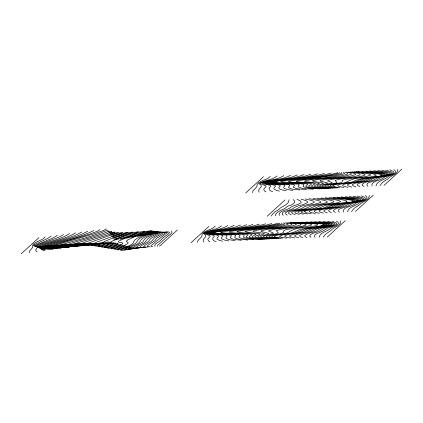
<?xml version="1.0" encoding="UTF-8"?>
<svg xmlns="http://www.w3.org/2000/svg" width="423" height="423" viewBox="0 0 423 423"><rect width="100%" height="100%" fill="white"/><g stroke="black" fill="none" stroke-linecap="round" stroke-linejoin="round"><path stroke-width="0.63" d="M275.199 215.788C276.425 210.405 283.701 210.337 287.159 206.609A8.592 2.739 -13.7 0 1 288.724 205.848C291.463 205.144 297.887 202.379 293.033 199.545M347.457 211.823C348.711 206.461 355.923 206.334 359.418 202.638A8.592 2.739 -13.7 0 1 360.983 201.877C363.722 201.179 370.146 198.413 365.292 195.579M375.989 185.834C377.242 180.473 384.454 180.351 387.949 176.655A8.592 2.739 -13.7 0 1 389.514 175.894C392.253 175.191 398.678 172.425 393.824 169.591M29.145 252.764L29.853 250.643L32.656 247.455A6.118 1.951 -13.7 0 0 32.846 246.842C30.477 242.411 43.516 240.65 45.087 236.811M197.382 242.395C197.488 238.932 202.813 237.943 202.051 234.469C204.32 229.863 211.891 230.286 215.212 226.152M252.415 192.618C252.515 189.155 257.84 188.166 257.078 184.692C259.352 180.087 266.924 180.51 270.244 176.375M323.241 237.15L325.551 234.189L329.787 231.281A17.782 5.673 -13.7 0 0 330.908 230.514C333.705 226.855 341.081 226.294 340.774 220.933M271.185 216.005L273.591 213.007A20.352 6.493 -13.7 0 1 275.035 211.891L277.811 210.136A17.332 5.531 -13.7 0 0 278.931 209.385C281.85 205.731 289.062 205.197 289.015 199.767M351.471 211.6L353.882 208.597A20.352 6.493 -13.7 0 1 355.32 207.482L358.101 205.726A17.332 5.531 -13.7 0 0 359.217 204.975C362.141 201.322 369.348 200.793 369.305 195.357M380.002 185.612L382.413 182.614A20.352 6.493 -13.7 0 1 383.851 181.493L386.633 179.743A17.332 5.531 -13.7 0 0 387.748 178.992C390.672 175.334 397.879 174.805 397.837 169.374M279.852 223.138L279.487 223.725C260.441 229.176 240.079 228.235 220.764 232.259L220.901 232.481C229.858 234.131 239.397 232.555 248.169 234.77L246.503 236.32L246.265 237.017C251.077 239.481 257.068 238.593 262.318 239.355M339.627 172.568L339.209 173.187C320.142 178.744 299.733 177.819 280.349 181.742L282.569 182.318L301.604 183.265L307.431 183.973L307.685 184.486L306.083 185.739L305.845 186.432C310.619 188.896 316.578 188.034 321.797 188.811M106.11 228.843L103.947 230.318L93.61 233.982L48.645 247.143L42.041 249.554C56.106 248.692 70.038 243.426 84.029 243.542L84.774 244.515L88.238 244.721L109.065 241.898M100.002 229.641L97.925 231.085L88.381 234.548L47.196 246.794L41.094 249.078C53.71 248.534 66.321 243.579 78.826 244.013L79.08 244.785C86.181 246.435 93.88 243.447 101.071 242.987M93.901 230.435C77.245 239.011 57.877 241.633 40.344 248.354L40.143 248.602C51.299 248.201 62.292 244.156 73.438 244.272L73.745 245.271C82.125 247.418 91.215 242.95 99.823 243.77L99.749 244.372L98.099 246.022L98.236 246.641C104.973 247.191 111.683 244.938 118.324 244.045M87.799 231.233C72.814 239.444 54.858 241.448 39.196 248.127C48.92 248.047 58.596 244.298 68.293 244.732L68.568 246.017L70.726 246.498L85.086 245.155M81.697 232.031C68.399 239.709 52.214 241.448 38.244 247.656C46.53 247.899 54.921 244.431 63.143 245.197L63.164 246.519L64.888 247.09L77.097 246.244M75.595 232.824C63.979 239.957 49.57 241.454 37.298 247.18C44.092 247.614 50.993 244.901 57.824 245.467L57.766 247.021L59.046 247.682L69.102 247.328M69.494 233.623C59.548 240.174 46.927 241.475 36.346 246.704L38.847 246.863L51.95 245.678L52.753 245.916L52.362 247.518L53.208 248.275L61.113 248.417M63.392 234.421L61.806 235.685L57.02 237.948L38.509 244.706L35.4 246.228L37.192 246.546L47.159 246.064L47.688 246.36L46.958 248.021L47.371 248.867L49.808 249.417L53.118 249.501M57.29 235.214L55.783 236.452L51.796 238.519L34.697 245.504L34.638 246.075L37.573 246.842L35.696 250.051L36.108 251.061L37.134 251.674M51.188 236.013L47.741 238.461L34.813 244.399L33.406 245.483L35.527 246.218L42.363 246.456L42.617 246.805L41.554 248.523L41.533 249.459L42.956 250.236L45.129 250.59M21.15 253.848L38.979 237.604M159.513 246.255L177.343 230.012M191.09 242.686L208.925 226.448M245.657 192.988L263.487 176.745M267.172 216.227L285.002 199.989M327.312 237.039L345.147 220.801M355.489 211.378L373.319 195.14M384.021 185.396L401.85 169.152M277.002 176.005C271.889 180.399 263.947 179.849 258.844 183.672C265.522 187.066 256.46 187.939 259.172 192.248M221.504 225.861C216.396 230.249 208.449 229.705 203.347 233.528C210.025 236.922 200.962 237.789 203.675 242.099M283.759 175.635C276.838 180.193 267.939 179.838 260.515 183.08L260.478 183.534L261.076 183.947L266.12 185.972L265.93 186.755L264.327 188.367A10.443 3.331 -13.7 0 0 263.788 189.541L264.454 190.879L265.93 191.878M227.796 225.565C220.875 230.128 211.976 229.768 204.552 233.01L204.515 233.464L205.113 233.882L210.157 235.907L209.967 236.684L208.365 238.297A10.443 3.331 -13.7 0 0 207.825 239.471L208.491 240.814L209.967 241.808M290.516 175.265C281.829 180.172 271.159 179.505 261.985 182.948L261.922 183.18C264.512 184.925 268.33 184.063 270.842 185.951L270.842 186.21C267.785 188.113 269.06 191.259 272.687 191.503M234.088 225.274C225.401 230.181 214.731 229.515 205.557 232.957L205.493 233.189C208.084 234.934 211.902 234.078 214.413 235.96L214.413 236.219C211.357 238.128 212.632 241.274 216.259 241.517M297.274 174.895C286.805 180.071 274.39 179.199 263.455 182.821L263.439 183.048C267.204 184.735 271.799 183.841 275.5 185.686L275.468 186.215L273.977 187.833L273.967 188.981L276.15 190.239L279.444 191.133M240.38 224.983C229.911 230.16 217.496 229.287 206.556 232.909L206.546 233.136C210.305 234.823 214.905 233.93 218.606 235.775L218.575 236.304L217.084 237.922L217.073 239.069L219.257 240.327L222.551 241.221M304.031 174.525C291.775 179.923 277.625 178.924 264.92 182.688L264.962 182.916C269.837 184.539 275.331 183.63 280.158 185.417L280.243 185.946L278.805 187.563L279.058 188.7L281.998 189.916L286.202 190.762M246.672 224.687C234.416 230.091 220.267 229.086 207.561 232.856L207.603 233.084C212.478 234.707 217.967 233.797 222.799 235.585L222.879 236.113L221.441 237.731L221.694 238.868L224.639 240.084L228.843 240.93M310.789 174.149C296.745 179.743 280.867 178.659 266.39 182.556L269.076 183.333L284.298 184.92L285.033 185.401L283.627 187.299L284.145 188.42L287.846 189.599L292.959 190.392M252.965 224.396C238.916 229.99 223.037 228.901 208.565 232.803L211.251 233.575L226.469 235.167L227.209 235.648L225.803 237.546L226.321 238.662L230.022 239.841L235.135 240.639M317.546 173.779C301.715 179.537 284.108 178.406 267.859 182.429L271.08 183.18L288.84 184.655L289.781 185.406L288.433 187.394C291.399 189.916 296.084 189.213 299.717 190.022M259.257 224.105C243.421 229.863 225.813 228.727 209.57 232.75L212.785 233.501L230.546 234.982L231.492 235.727L230.138 237.715C233.11 240.238 237.789 239.534 241.422 240.343M324.304 173.409C306.68 179.32 287.344 178.157 269.329 182.297L273.078 183.022L293.382 184.396L294.556 185.137L293.303 187.125C297.046 189.61 302.191 188.87 306.474 189.652M265.549 223.809C247.926 229.726 228.579 228.526 210.569 232.698L214.318 233.422L234.628 234.797L235.796 235.537L234.548 237.525C238.292 240.01 243.431 239.27 247.714 240.053M331.061 173.039C311.656 179.088 290.585 177.919 270.799 182.165L275.077 182.868L297.929 184.132L299.325 184.867L298.257 186.146L298.178 186.86C302.662 189.298 308.304 188.526 313.232 189.282M271.841 223.518C252.431 229.573 231.355 228.367 211.574 232.645L215.852 233.348L238.704 234.612L240.1 235.347L239.037 236.626L238.958 237.335C243.437 239.772 249.078 239.006 254.006 239.756M337.818 172.669C316.626 178.844 293.826 177.681 272.264 182.038C282.59 184.037 293.631 182.107 303.957 184.328L303.053 186.591C308.245 188.975 314.416 188.193 319.989 188.907M278.133 223.222C256.935 229.398 234.136 228.24 212.579 232.592C222.9 234.591 233.94 232.661 244.267 234.887L243.362 237.144C248.56 239.534 254.731 238.752 260.298 239.466M114.612 240.137C126.683 236.954 138.548 232.491 150.926 230.683L151.307 230.9C146.342 234.834 139.712 236.203 134.673 240.1A6.71 2.141 -13.7 0 0 134.043 241.115C133.049 246.292 123.944 246.339 120.603 250.067L121.004 250.527L123.923 250.205L134.525 247.799M113.835 239.111C124.135 236.563 134.265 232.486 144.814 231.259L142.382 232.925L127.503 240.037L126.303 241.284L128.158 242.643L127.815 243.558L118.63 248.613L117.446 249.866L121.179 249.66L132.209 247.265M120.312 239.217L146.564 232.016L151.846 230.969L153.29 231.17C148.875 235.569 140.166 235.764 137.189 241.327C134.852 245.726 128.058 245.985 124.484 249.406L124.764 249.898L127.328 249.692L136.798 247.661M126.017 238.297L149.404 232.031L154.062 231.175L155.278 231.434C151.133 235.569 143.159 235.801 140.288 241.031C138.004 245.192 131.749 245.499 128.365 248.745L128.529 249.274L130.728 249.184L139.067 247.518M113.063 238.086L131.997 232.914L138.58 231.614L136.703 232.973L118.958 240.988L118.292 242.072L122.3 242.887L122.897 243.563L114.215 249.089L115.045 249.47L118.435 249.115L129.898 246.725M131.717 237.377L152.248 232.047L156.277 231.386L157.261 231.698C153.454 235.754 145.412 235.754 143.265 241.221A6.599 2.104 -13.7 0 1 142.509 242.13L133.52 247.143L132.071 248.423L134.128 248.671L141.34 247.376M112.291 237.06L128.587 232.745L133.06 232.042L114.511 239.857L110.001 242.353L110.847 242.992L116.447 243.135L117.975 243.569L116.706 244.817L111.788 247.746L111.022 248.597L111.27 248.846L115.685 248.565L127.582 246.191M137.422 236.457L155.088 232.058L158.493 231.593L159.249 231.968C155.648 235.558 149.113 235.918 146.485 240.433C144.291 244.245 138.696 244.478 135.92 247.772L137.533 248.164L143.614 247.238M111.519 236.029L127.762 232.201C119.519 236.716 109.52 238.186 101.594 243.262L103.085 243.717L113.057 243.574L113.248 243.817L112.513 244.621L108.367 247.318L107.823 248.105L108.182 248.333L112.941 248.021L125.266 245.652M143.127 235.537C149.102 234.368 155.088 231.793 161.216 231.941L160.116 233.173L151.466 238.017L150.165 239.106L148.605 241.48L141.166 245.874L139.77 247.122L140.933 247.651L145.882 247.095M110.747 235.003L122.85 232.28L120.37 233.559L97.274 241.919L94.006 243.373L93.182 244.166C98.205 245.144 103.535 242.85 108.6 243.748L108.32 244.425L104.941 246.884L104.629 247.619C110.72 248.359 116.917 245.9 122.95 245.118M148.827 234.617C153.565 233.861 158.472 231.603 163.273 232.195L162.157 233.396L154.548 237.8L151.651 241.158L144.989 245.24L143.571 246.773L145.211 247.191L148.156 246.958M109.969 233.977L118.678 232.333L88.65 242.945L85.377 244.362L84.769 245.07C91.162 245.573 97.539 243.278 103.952 243.68L104.132 244.224L101.52 246.456L101.435 247.127C107.854 247.772 114.3 245.419 120.634 244.579M154.532 233.692L162.173 232.248L164.589 232.1L165.33 232.449L164.203 233.623L157.171 237.943A11.188 3.569 -13.7 0 0 156.272 238.821C154.416 242.453 149.578 242.961 147.331 246.144L148.325 246.773L150.424 246.815M109.197 232.951L114.945 232.063C102.445 237.557 88.603 239.957 76.23 245.747L77.055 246.064L79.81 245.885L93.028 244.108M347.891 187.378L344.073 186.321L343.048 185.861L342.498 185.041C348.372 181.959 355.859 183.503 361.776 180.219C368.978 176.338 377.834 178.004 385.173 174.826L384.211 173.964L379.97 172.959L365.721 171.135M351.915 202.226L356.145 201.2L356.642 200.809L356.52 200.396L351.439 198.942L337.189 197.123M116.008 243.505C109.018 244.193 101.663 247.117 94.694 245.906L95.746 243.833C86.53 243.283 77.25 246.768 67.944 246.884L67.68 246.699C81.782 240.544 97.242 237.7 111.535 231.894L111.714 231.598L108.425 231.926M113.692 242.971C106.347 243.738 98.771 246.493 91.389 245.446L91.553 243.632C80.687 243.537 69.969 247.534 59.135 247.651C75.268 240.92 92.96 237.969 109.123 231.17L107.654 230.895M380.43 176.296L385.168 175.328L386.606 174.577L386.548 174.165L382.196 172.721L369.734 170.913M111.376 242.437L91.22 245.25L88.084 244.98L87.741 243.606C75.32 243.495 63.032 248.111 50.591 248.602C68.954 241.247 89.19 238.26 107.31 230.175L106.882 229.869M160.232 232.772L165.509 232.105L167.059 232.227L167.386 232.698C161.76 236.78 156.124 241.258 151.032 245.837L151.434 246.355L152.698 246.672M378.516 176.592L369.184 178.273L362.204 181.224L350.561 183.471L347.431 184.793L347.806 185.623L348.652 186.094L351.904 187.156M349.99 202.58L340.652 204.256L333.673 207.207L322.03 209.459L318.9 210.776L319.275 211.611L320.121 212.076L323.373 213.144M165.938 231.852L168.846 231.963L169.575 232.634C167.281 235.558 163.257 236.743 161.089 239.915A16.55 5.277 -13.7 0 1 160.074 240.766C158.588 242.405 153.665 243.801 154.971 246.535M297.062 222.255L316.304 223.259L322.268 223.989L323.949 224.75C316.462 227.748 307.838 227.103 300.087 229.541A6.71 2.141 -13.7 0 0 297.676 230.472C290.675 234.596 282.019 233.332 274.575 236.087L274.31 236.425L274.585 236.769L275.468 237.129L282.506 238.26M301.435 222.123L318.762 223.191L324.087 223.936L325.53 224.703C317.197 228.261 307.04 226.606 299.045 231.455A5.568 1.777 -13.7 0 1 296.83 232.29C291.172 234.104 284.626 233.501 279.392 236.24L281.718 237.345L286.583 238.149M295.344 222.345L312.253 223.429L316.943 224.206L317.699 224.608L317.573 225.01C308.88 228.552 298.088 226.252 290.062 231.291C284.98 235.22 277.451 233.422 271.783 236.214L272.015 236.901L273.02 237.255L280.486 238.371M305.808 221.99L321.216 223.117L325.906 223.883L327.116 224.661C319.814 228.018 310.847 226.643 303.703 230.715C297.855 234.157 290.273 232.824 284.468 236.06L286.403 237.203L290.654 238.038M293.62 222.429L308.203 223.593L310.456 224.005L311.825 224.846L307.976 226.12L286.239 229.562L283.627 230.731L283.727 232.275C279.497 235.061 273.48 233.882 268.986 236.346L269.451 237.033L270.577 237.382L278.471 238.477M264.338 239.244L253.446 238.286L249.438 237.245L249.269 236.542L251.838 234.929L251.981 234.4C244.478 232.618 236.478 233.792 228.933 232.158L229.636 231.651L233.353 230.99L274.353 225.93L281.422 224.185L282.041 223.608L281.575 223.048M310.175 221.858L323.669 223.043L327.725 223.83L328.697 224.613L326.011 225.755L311.122 228.822L304.401 231.894L292.589 234.501L289.549 235.881L290.109 236.647L291.087 237.06L294.725 237.927M266.358 239.138L255.894 238.16L252.23 237.118L252.288 236.42L256.095 234.284C250.019 232.333 243.114 233.639 236.97 231.83L237.129 231.582C252.769 228.034 269.53 229.15 284.753 224.042L284.594 223.497L283.294 222.958M323.6 188.711L312.846 187.685L308.89 186.628L308.732 185.935L311.275 184.375L311.407 183.868C303.91 182.149 295.952 183.265 288.423 181.673L289.12 181.187L292.827 180.552L333.853 175.556L341.097 173.721L341.8 173.092L341.435 172.468M291.902 222.519C296.613 223.244 301.953 222.509 306.294 224.634L305.945 225.084C296.428 228.404 285.615 227.109 276.293 230.757L278.371 232.925C274.67 234.961 269.832 234.252 266.194 236.473L266.881 237.16L268.129 237.515L276.452 238.588M268.372 239.027L258.342 238.027L255.027 236.986L255.904 235.96L259.875 234.427L260.161 233.924L259.68 233.708L246.826 232.142L245.002 231.503C258.924 227.775 274.162 229.007 287.952 224.428L288.084 223.899L287.148 223.381L285.017 222.873M325.409 188.61L315.14 187.537L311.566 186.469L311.64 185.787L315.389 183.762C309.308 181.911 302.482 183.133 296.354 181.388L296.518 181.15C312.264 177.713 329.163 178.992 344.417 173.626L344.385 173.002L343.238 172.373M270.392 238.916L263.132 238.244L258.22 237.208L257.819 236.859L258.316 236.171L264.507 233.803L262.815 233.163L254.186 231.862L253.033 231.18C265.57 227.77 279.132 228.7 291.595 224.772L292.002 224.264L291.415 223.762L286.736 222.784M314.548 221.726L326.128 222.974L329.543 223.778L330.278 224.565L327.783 225.702L314.421 228.69L308.187 231.698L297.501 234.3L294.625 235.701L294.984 236.489L295.772 236.912L298.802 237.816M272.412 238.81L265.448 238.117L260.901 237.076L260.61 236.732L261.335 236.05L267.68 234.199L268.896 233.438L261.546 231.582L260.88 231.111L261.065 230.852C272.512 227.569 285.165 228.801 296.312 224.581L296.052 224.095L294.741 223.619L288.46 222.694M357.694 171.574L375.513 173.435L380.927 174.45L382.307 175.323C374.836 178.104 366.355 177.168 358.641 179.373A6.71 2.141 -13.7 0 0 356.134 180.251C348.964 184.354 339.955 182.355 332.637 185.544L334.916 186.786L339.859 187.817M329.163 197.562L346.982 199.418L352.396 200.439L353.776 201.306C346.305 204.092 337.824 203.151 330.109 205.361A6.71 2.141 -13.7 0 0 327.603 206.239C320.433 210.342 311.428 208.338 304.105 211.532L306.384 212.769L311.328 213.805M327.217 188.51L317.44 187.384L314.241 186.31L315.146 185.311L319.365 183.656L318.831 183.228L306.083 181.716L304.285 181.097C318.308 177.486 333.657 178.945 347.463 174.139L347.738 173.53L346.971 172.907L345.046 172.272M290.178 222.609L298.072 223.476L300.103 223.931L301.028 224.386L300.97 224.851C290.675 228.594 279.053 227.336 268.721 230.799L268.906 231.296L272.719 232.624L273.501 233.306L264.349 235.928L263.402 236.6L263.582 236.943L267.764 237.996L274.432 238.699M361.707 171.357L377.739 173.197L382.566 174.207L383.74 175.074C375.328 178.374 365.298 176.465 357.192 181.07A5.515 1.761 -13.7 0 1 354.908 181.858C349.266 183.503 342.831 182.694 337.565 185.295L338.294 186.099L339.495 186.554L343.873 187.595M355.886 171.675C362.596 172.806 370.035 172.209 376.296 175.043L376.052 175.476C367.317 178.829 356.737 176.291 348.557 181.023C343.333 184.698 336.015 182.768 330.294 185.359L330.368 186.078L331.241 186.485L338.051 187.918M333.176 197.34L349.208 199.18L354.035 200.19L355.209 201.057C346.797 204.357 336.766 202.453 328.66 207.059A5.515 1.761 -13.7 0 1 326.376 207.846C320.734 209.491 314.3 208.682 309.033 211.278L309.763 212.082L310.963 212.542L315.341 213.583M325.144 197.784L341.181 199.624L346.009 200.634L347.183 201.501C338.77 204.801 328.734 202.892 320.634 207.497A5.515 1.761 -13.7 0 1 318.35 208.285C312.703 209.93 306.273 209.121 301.007 211.722L301.736 212.526L302.937 212.981L307.315 214.022M329.02 188.415L321.998 187.616L317.287 186.501L316.917 186.152L317.446 185.486L323.526 183.323L321.845 182.731L313.337 181.462L312.211 180.811C324.943 177.332 339.336 179.252 351.471 174.038L351.058 173.435L349.562 172.811L346.855 172.172M321.131 198.001L335.381 199.825L339.621 200.83L340.584 201.692C333.239 204.843 324.393 203.22 317.187 207.09C311.27 210.368 303.788 208.825 297.908 211.912L298.464 212.727L299.484 213.192L303.302 214.244M318.921 221.594L328.581 222.9L331.362 223.725L331.865 224.518C326.048 227.627 318.577 226.807 313.142 230.979A5.726 1.829 -13.7 0 1 311.243 231.767L302.413 234.093L299.706 235.516L299.865 236.33L300.462 236.769L302.873 237.705M330.828 188.314L324.155 187.479L319.846 186.342L319.592 185.993L320.348 185.337L326.593 183.677L327.777 183L320.586 181.213L319.952 180.764L320.142 180.521C331.69 177.454 344.407 178.913 355.569 174.514L355.479 173.938L354.379 173.34L348.658 172.071M354.077 171.775L367.497 173.636L369.496 174.181L370.469 174.699L370.527 175.18L366.487 176.465L345.015 179.378L342.646 180.198L342.196 180.721L342.249 181.953L341.192 182.657L330.252 184.602L328.158 185.195L327.518 185.866L330.612 187.061L336.248 188.018M341.202 196.901L353.665 198.704L357.319 199.704L358.075 200.565C350.297 203.955 340.906 202.157 333.245 206.207C327.328 209.491 319.841 207.947 313.966 211.029L314.522 211.844L315.542 212.309L319.36 213.361M317.118 198.223L329.58 200.031L333.234 201.025L333.99 201.887L331.225 202.977L316.568 205.578L309.588 208.528L297.945 210.781L294.815 212.103L295.191 212.933L296.031 213.404L299.288 214.466M332.637 188.214L326.307 187.341L322.405 186.183L322.268 185.834L323.251 185.189L332.245 182.884L331.5 182.25L328.259 181.187L327.688 180.489C338.104 177.29 349.71 178.755 360.005 174.942L360.211 174.403L359.487 173.837L357.699 173.245L350.466 171.971M352.274 171.875L361.025 173.15L363.489 173.737L365.234 174.821C356.002 179.082 344.618 176.814 335.138 180.462L336.988 182.546C333.271 184.38 328.581 183.603 324.943 185.676L325.504 186.395L326.641 186.786L334.44 188.113M373.747 170.696L384.422 172.484L387.494 173.472L388.039 174.329L385.475 175.418L372.309 178.004L365.853 180.907L355.315 183.191L352.364 184.539L352.56 185.385L353.226 185.861L355.917 186.934M345.221 196.679L355.891 198.466L358.963 199.46L359.508 200.317L356.943 201.406L343.777 203.986L337.321 206.889L326.783 209.174L323.833 210.527L324.029 211.373L324.7 211.849L327.386 212.922M313.105 198.445L323.78 200.232L326.847 201.221L327.391 202.078L324.827 203.167L311.666 205.752L305.21 208.655L294.672 210.94L291.717 212.288L291.912 213.134L292.584 213.61L295.27 214.683M323.288 221.462L331.04 222.826L333.181 223.672L333.446 224.476C328.787 227.368 322.575 226.696 318.048 230.017C314.141 233.115 307.986 232.127 304.634 235.743L305.147 236.621L306.945 237.594M377.765 170.474L386.654 172.246L389.134 173.229L389.472 174.08C383.608 177.031 376.211 176.063 370.691 180.082A5.462 1.74 -13.7 0 1 368.766 180.833L360.073 182.905L357.689 183.905L357.155 184.703L357.313 185.147L359.931 186.717M349.234 196.462L358.122 198.228L360.602 199.217L360.941 200.068C355.077 203.019 347.68 202.046 342.159 206.07A5.462 1.74 -13.7 0 1 340.24 206.821L331.542 208.893L329.157 209.893L328.623 210.691L328.782 211.135L331.399 212.7M309.091 198.662L317.98 200.433L320.46 201.417L320.798 202.273C314.934 205.218 307.532 204.251 302.017 208.275A5.462 1.74 -13.7 0 1 300.092 209.025L291.399 211.098L289.015 212.097L288.481 212.891L288.639 213.34L291.257 214.905M327.661 221.329L333.493 222.752L335 223.619L335.032 224.428L333.097 225.538L324.98 228.018A6.958 2.221 -13.7 0 0 323.225 228.822L320.052 230.852A6.43 2.052 -13.7 0 1 318.302 231.63C315.547 233.031 310.905 232.856 309.625 236.013L311.021 237.483M381.779 170.252L388.88 172.008L390.778 172.986L390.905 173.837C386.077 176.655 379.727 175.82 375.106 179.267C371.198 182.012 365.345 180.991 362.03 184.46L362.384 185.401L363.944 186.495M353.247 196.24L360.348 197.99L362.247 198.969L362.374 199.82C357.546 202.643 351.201 201.808 346.574 205.25C342.667 207.994 336.814 206.979 333.498 210.448L333.853 211.389L335.418 212.483M305.073 198.884L312.179 200.639L314.072 201.612L314.199 202.464C309.372 205.287 303.027 204.452 298.405 207.894C294.498 210.638 288.639 209.623 285.324 213.092L285.684 214.033L287.243 215.127M385.792 170.035L391.111 171.77L392.528 173.176C388.251 176.55 381.641 175.894 377.311 179.701A6.028 1.925 -13.7 0 1 375.561 180.441L368.814 182.667A4.674 1.491 -13.7 0 0 367.159 183.788L366.963 185.174L367.962 186.273M357.261 196.018L362.58 197.753L363.997 199.164C359.719 202.538 353.11 201.877 348.779 205.689A6.028 1.925 -13.7 0 1 347.029 206.429L340.282 208.655A4.674 1.491 -13.7 0 0 338.627 209.771L338.432 211.156L339.431 212.261M301.06 199.106L306.379 200.84L307.796 202.247C303.518 205.62 296.909 204.965 292.579 208.772A6.028 1.925 -13.7 0 1 290.828 209.512L284.082 211.738A4.674 1.491 -13.7 0 0 282.427 212.859L282.231 214.244L283.23 215.344M332.034 221.197L335.952 222.683L336.819 223.566L336.613 224.38L334.868 225.48L327.608 228.161L322.834 231.164L316.483 233.824A6.504 2.073 -13.7 0 0 314.945 234.971L314.516 236.33L315.093 237.372M389.805 169.813L393.337 171.532L394.025 172.933L391.999 174.419L386.035 176.412A7.138 2.279 -13.7 0 0 384.317 177.174C381.377 180.875 370.638 180.7 371.976 186.057M361.274 195.801L364.806 197.515L365.493 198.916L363.468 200.407L357.504 202.395A7.138 2.279 -13.7 0 0 355.785 203.162C352.845 206.863 342.107 206.688 343.444 212.039M297.046 199.323L300.579 201.041L301.266 202.443L299.235 203.928L293.271 205.922A7.138 2.279 -13.7 0 0 291.558 206.688C288.613 210.384 277.874 210.215 279.212 215.566M336.401 221.065C341.784 223.471 335.233 226.554 332.478 227.236A9.227 2.945 -13.7 0 0 330.908 228.029C327.529 231.767 320.195 231.936 319.164 237.261M171.643 230.932C173.303 233.316 169.004 234.945 167.608 236.367A27.622 8.809 -13.7 0 0 166.567 237.213L157.938 245.097A23.672 7.551 -13.7 0 0 157.24 246.392"/></g></svg>
